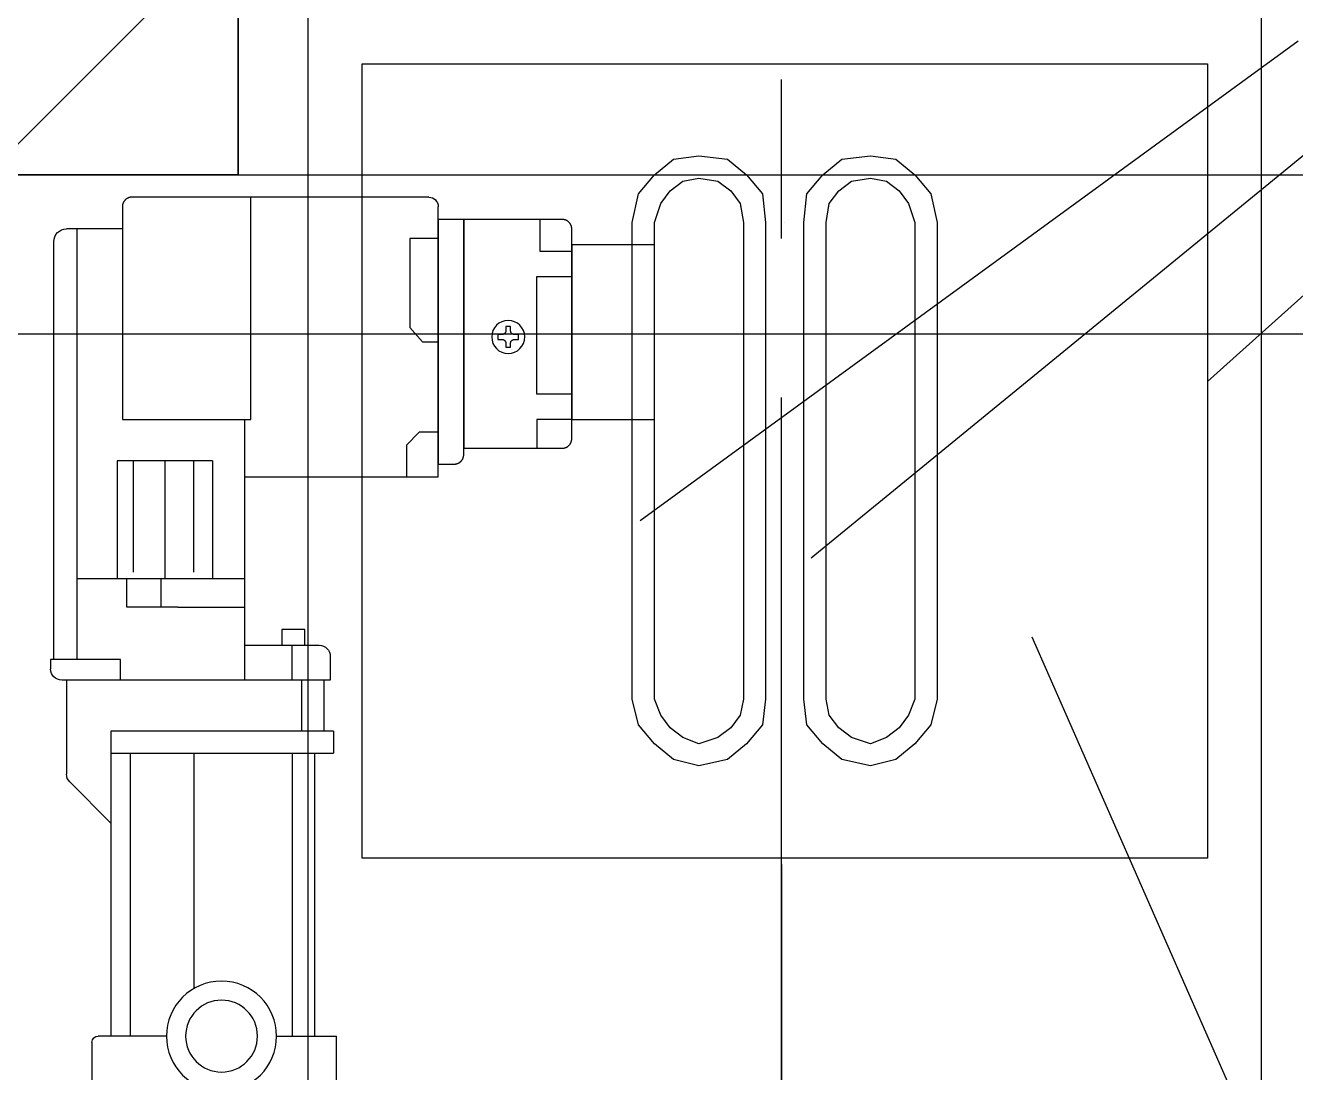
# Model space of a CAD drawing. Extents: x -668440 to 1010955, y -1678500 to 210463.
# Drawn here: x -301582 to -297585, y -899403 to -896108 of the extents above; entities that cross this region are included whole.
import ezdxf

# ---------------------------------------------------------------- set-up
doc = ezdxf.new("R2010")
doc.units = 0
doc.header["$MEASUREMENT"] = 0
doc.linetypes.add('CENTER', pattern=[2, 1.25, -0.25, 0.25, -0.25])
doc.layers.get('0').update_dxf_attribs({"color": 3, "linetype": 'CONTINUOUS'})
doc.layers.get('Defpoints').update_dxf_attribs({"color": 251, "linetype": 'CONTINUOUS'})
doc.layers.add('00_ADDL', color=253, linetype='CONTINUOUS', plot=False)
for name, color, linetype in [('100', 5, 'CENTER'), ('_1-3_L-CS', 1, 'CONTINUOUS'), ('_5-6_GS-M', 6, 'CONTINUOUS'), ('cfhole_d', 7, 'CONTINUOUS'), ('cfr_d', 7, 'CONTINUOUS'), ('COL_H-482x300x11x15x13', 7, 'CONTINUOUS'), ('cwr_d', 7, 'CONTINUOUS'), ('standard2', 2, 'CONTINUOUS'), ('注記', 3, 'CONTINUOUS')]:
    doc.layers.add(name, color=color, linetype=linetype)
doc.styles.add('DRACAD', font='txt', dxfattribs={"width": 0.85, "bigfont": 'extfont2'})
doc.styles.get("Standard").update_dxf_attribs({"font": 'Osaka.ttc'})
doc.dimstyles.new('ISO-25', dxfattribs={"dimtxt": 2.5, "dimasz": 2.5, "dimexe": 1.25, "dimexo": 0.625, "dimtad": 1, "dimdec": 4, "dimdsep": 46, "dimtxsty": 'Standard', "dimcen": 2.5, "dimadec": 0, "dimazin": 0, "dimtfac": 1, "dimtdec": 4, "dimtmove": 0, "dimatfit": 3, "dimfxl": 1, "dimtolj": 1, "dimtzin": 0, "dimarcsym": 0})

# ---------------------------------------------------------------- blocks, each defined once
blk = doc.blocks.new('_ORIGIN')
at = {"color": 0, "linetype": 'ByBlock', "lineweight": -2}
blk.add_line((0, 0), (-1, 0), dxfattribs=at)
blk.add_circle((0, 0), 0.5, dxfattribs=at)
blk = doc.blocks.new('*D10659')
at = {"layer": '_5-6_GS-M', "color": 0, "lineweight": -2}
for p, q in [((-197260.13, -394431.59), (-197260.13, -394903.04)), ((-196990.09, -394499.59), (-196990.09, -394903.04)), ((-197040.09, -394901.79), (-197210.13, -394901.79))]:
    blk.add_line(p, q, dxfattribs=at)
at = {"layer": 'Defpoints', "color": 0}
for p in [(-197260.13, -394381.59), (-196990.09, -394449.59), (-197260.13, -394901.79)]:
    blk.add_point(p, dxfattribs=at)
at = {"layer": '_5-6_GS-M', "color": 0, "linetype": 'ByBlock', "lineweight": -2, "xscale": 50, "yscale": 50, "zscale": 50, "rotation": 180}
blk.add_blockref('_ORIGIN', (-197260.13, -394901.79), dxfattribs=at)
at = {"layer": '_5-6_GS-M', "color": 0, "linetype": 'ByBlock', "lineweight": -2, "xscale": 50, "yscale": 50, "zscale": 50}
blk.add_blockref('_ORIGIN', (-196990.09, -394901.79), dxfattribs=at)
at = {"layer": '_5-6_GS-M', "color": 0, "insert": (-197125.11, -394856.79), "char_height": 50, "attachment_point": 5, "style": 'DRACAD'}
blk.add_mtext('\\A1;270', dxfattribs=at)
blk = doc.blocks.new('TC01')
at = {"layer": '注記', "color": 4, "linetype": 'Continuous'}
for p, q in [((4888.06, 30085.63), (4946.06, 30085.63)), ((4944.06, 30085.63), (4981.47, 30085.63)), ((4944.06, 30015.63), (4944.06, 30085.63)), ((4981.47, 30085.63), (4981.54, 30085.63)), ((4981.54, 30085.63), (4981.62, 30085.62)), ((4981.62, 30085.62), (4981.69, 30085.62)), ((4981.69, 30085.62), (4981.77, 30085.61)), ((4981.77, 30085.61), (4981.84, 30085.6)), ((4981.84, 30085.6), (4981.91, 30085.59)), ((4981.91, 30085.59), (4981.98, 30085.58)), ((4981.98, 30085.58), (4982.06, 30085.57)), ((4982.06, 30085.57), (4982.13, 30085.55)), ((4982.13, 30085.55), (4982.2, 30085.54)), ((4982.2, 30085.54), (4982.27, 30085.52)), ((4982.27, 30085.52), (4982.34, 30085.5)), ((4982.34, 30085.5), (4982.41, 30085.48)), ((4982.41, 30085.48), (4982.48, 30085.45)), ((4982.48, 30085.45), (4982.55, 30085.43)), ((4982.55, 30085.43), (4982.62, 30085.4)), ((4982.62, 30085.4), (4982.69, 30085.37)), ((4982.69, 30085.37), (4982.75, 30085.34)), ((4982.75, 30085.34), (4982.82, 30085.31)), ((4982.82, 30085.31), (4982.89, 30085.27)), ((4982.89, 30085.27), (4982.95, 30085.24)), ((4982.95, 30085.24), (4983.01, 30085.2)), ((4983.01, 30085.2), (4983.08, 30085.16)), ((4983.08, 30085.16), (4983.14, 30085.12)), ((4983.14, 30085.12), (4983.2, 30085.08)), ((4983.2, 30085.08), (4983.26, 30085.04)), ((4983.26, 30085.04), (4983.32, 30084.99)), ((4983.32, 30084.99), (4983.37, 30084.95)), ((4983.37, 30084.95), (4983.43, 30084.9)), ((4983.43, 30084.9), (4983.49, 30084.85)), ((4983.49, 30084.85), (4983.54, 30084.8)), ((4983.54, 30084.8), (4983.59, 30084.75)), ((4885.06, 29997.63), (4885.06, 30082.63)), ((4983.59, 30084.75), (4983.64, 30084.69)), ((4983.64, 30084.69), (4983.69, 30084.64)), ((4983.69, 30084.64), (4983.74, 30084.59)), ((4983.74, 30084.59), (4983.79, 30084.53)), ((4983.79, 30084.53), (4983.84, 30084.47)), ((4983.84, 30084.47), (4983.88, 30084.41)), ((4983.88, 30084.41), (4983.92, 30084.35)), ((4983.92, 30084.35), (4983.97, 30084.29)), ((4983.97, 30084.29), (4984.01, 30084.23)), ((4984.01, 30084.23), (4984.04, 30084.17)), ((4984.04, 30084.17), (4984.08, 30084.1)), ((4984.08, 30084.1), (4984.12, 30084.04)), ((4984.12, 30084.04), (4984.15, 30083.97)), ((4984.15, 30083.97), (4984.18, 30083.91)), ((4984.18, 30083.91), (4984.21, 30083.84)), ((4984.21, 30083.84), (4984.24, 30083.77)), ((4984.24, 30083.77), (4984.27, 30083.71)), ((4984.27, 30083.71), (4984.3, 30083.64)), ((4984.3, 30083.64), (4984.32, 30083.57)), ((4984.32, 30083.57), (4984.34, 30083.5)), ((4984.34, 30083.5), (4984.36, 30083.43)), ((4984.36, 30083.43), (4984.38, 30083.35)), ((4984.38, 30083.35), (4984.4, 30083.28)), ((4984.4, 30083.28), (4984.41, 30083.21)), ((4984.41, 30083.21), (4984.43, 30083.14)), ((4984.43, 30083.14), (4984.44, 30083.07)), ((4984.44, 30083.07), (4984.45, 30082.99)), ((4984.45, 30082.99), (4984.46, 30082.92)), ((4984.46, 30082.92), (4984.46, 30082.85)), ((4984.46, 30082.85), (4984.47, 30082.77)), ((4984.47, 30082.77), (4984.47, 30082.7)), ((4984.47, 30082.7), (4984.47, 30082.63)), ((4984.47, 30082.63), (4984.47, 30015.63)), ((4843.28, 30076.77), (4843.31, 30076.84)), ((4843.31, 30076.84), (4843.34, 30076.91)), ((4843.34, 30076.91), (4843.38, 30076.97)), ((4843.38, 30076.97), (4843.41, 30077.04)), ((4843.41, 30077.04), (4843.45, 30077.1)), ((4843.45, 30077.1), (4843.48, 30077.17)), ((4843.48, 30077.17), (4843.52, 30077.23)), ((4843.52, 30077.23), (4843.56, 30077.29)), ((4843.56, 30077.29), (4843.6, 30077.35)), ((4843.6, 30077.35), (4843.65, 30077.41)), ((4843.65, 30077.41), (4843.69, 30077.47)), ((4843.69, 30077.47), (4843.74, 30077.53)), ((4843.74, 30077.53), (4843.78, 30077.59)), ((4843.78, 30077.59), (4843.83, 30077.64)), ((4843.83, 30077.64), (4843.88, 30077.69)), ((4843.88, 30077.69), (4843.93, 30077.75)), ((4843.93, 30077.75), (4843.99, 30077.8)), ((4843.99, 30077.8), (4844.04, 30077.85)), ((4844.04, 30077.85), (4844.1, 30077.9)), ((4844.1, 30077.9), (4844.15, 30077.95)), ((4844.15, 30077.95), (4844.21, 30077.99)), ((4844.21, 30077.99), (4844.27, 30078.04)), ((4844.27, 30078.04), (4844.33, 30078.08)), ((4844.33, 30078.08), (4844.39, 30078.12)), ((4844.39, 30078.12), (4844.45, 30078.16)), ((4844.45, 30078.16), (4844.51, 30078.2)), ((4844.51, 30078.2), (4844.58, 30078.24)), ((4844.58, 30078.24), (4844.64, 30078.27)), ((4844.64, 30078.27), (4844.71, 30078.31)), ((4844.71, 30078.31), (4844.77, 30078.34)), ((4844.77, 30078.34), (4844.84, 30078.37)), ((4844.84, 30078.37), (4844.91, 30078.4)), ((4844.91, 30078.4), (4844.98, 30078.43)), ((4844.98, 30078.43), (4845.05, 30078.45)), ((4845.05, 30078.45), (4845.12, 30078.48)), ((4845.12, 30078.48), (4845.19, 30078.5)), ((4845.19, 30078.5), (4845.26, 30078.52)), ((4845.26, 30078.52), (4845.33, 30078.54)), ((4845.33, 30078.54), (4845.4, 30078.55)), ((4845.4, 30078.55), (4845.47, 30078.57)), ((4845.47, 30078.57), (4845.54, 30078.58)), ((4845.54, 30078.58), (4845.62, 30078.59)), ((4845.62, 30078.59), (4845.69, 30078.6)), ((4845.69, 30078.6), (4845.76, 30078.61)), ((4845.76, 30078.61), (4845.84, 30078.62)), ((4845.84, 30078.62), (4845.91, 30078.62)), ((4845.91, 30078.62), (4845.98, 30078.63)), ((4845.98, 30078.63), (4846.06, 30078.63)), ((4846.06, 30078.63), (4877.06, 30078.63)), ((4853.06, 30078.63), (4853.06, 30068.63)), ((4877.06, 30078.63), (4877.06, 30006.63)), ((4877.06, 30078.63), (4885.06, 30078.63)), ((4877.06, 30004.63), (4877.06, 30078.63)), ((4885.06, 30078.63), (4885.06, 30001.63)), ((4843.06, 30075.85), (4843.07, 30075.92)), ((4843.06, 30075.77), (4843.06, 30075.85)), ((4843.06, 30075.7), (4843.06, 30075.77)), ((4843.06, 30075.63), (4843.06, 30075.7)), ((4843.06, 30042.63), (4843.06, 30075.63)), ((4843.07, 30075.92), (4843.08, 30075.99)), ((4843.08, 30075.99), (4843.09, 30076.07)), ((4843.09, 30076.07), (4843.1, 30076.14)), ((4843.1, 30076.14), (4843.11, 30076.21)), ((4843.11, 30076.21), (4843.13, 30076.28)), ((4843.13, 30076.28), (4843.15, 30076.35)), ((4843.15, 30076.35), (4843.17, 30076.43)), ((4843.17, 30076.43), (4843.19, 30076.5)), ((4843.19, 30076.5), (4843.21, 30076.57)), ((4843.21, 30076.57), (4843.23, 30076.64)), ((4843.23, 30076.64), (4843.26, 30076.71)), ((4843.26, 30076.71), (4843.28, 30076.77)), ((4984.47, 30075.63), (5002.06, 30075.63)), ((4998.76, 30075.63), (4998.76, 29940.13)), ((4817.06, 30070.63), (4843.06, 30070.63)), ((4817.06, 30015.63), (4817.06, 30070.63)), ((4843.06, 30070.63), (4843.06, 30015.63)), ((4885.06, 30072.63), (4894.06, 30072.63)), ((4894.06, 30072.63), (4894.06, 30044.63)), ((5006.06, 29940.13), (5006.06, 30071.63)), ((4853.06, 30068.63), (4843.06, 30068.63)), ((4854.06, 30060.63), (4843.06, 30060.63)), ((4854.06, 30023.63), (4854.06, 30060.63)), ((4862.31, 30044.88), (4863.81, 30044.88)), ((4862.31, 30043.63), (4862.31, 30044.88)), ((4863.81, 30044.88), (4863.81, 30043.63)), ((4843.06, 30009.63), (4843.06, 30042.63)), ((4859.81, 30040.88), (4859.81, 30042.38)), ((4859.81, 30042.38), (4861.06, 30042.38)), ((4861.06, 30040.88), (4859.81, 30040.88)), ((4861.06, 30042.38), (4861.09, 30042.38)), ((4861.09, 30040.88), (4861.06, 30040.88)), ((4861.09, 30042.38), (4861.12, 30042.38)), ((4861.12, 30040.88), (4861.09, 30040.88)), ((4861.12, 30042.38), (4861.15, 30042.38)), ((4861.15, 30040.87), (4861.12, 30040.88)), ((4861.15, 30042.38), (4861.18, 30042.38)), ((4861.18, 30040.87), (4861.15, 30040.87)), ((4861.18, 30042.38), (4861.21, 30042.39)), ((4861.21, 30040.87), (4861.18, 30040.87)), ((4861.21, 30042.39), (4861.24, 30042.39)), ((4861.24, 30040.86), (4861.21, 30040.87)), ((4861.24, 30042.39), (4861.27, 30042.39)), ((4861.27, 30040.86), (4861.24, 30040.86)), ((4861.27, 30042.39), (4861.3, 30042.4)), ((4861.3, 30040.85), (4861.27, 30040.86)), ((4861.3, 30042.4), (4861.33, 30042.41)), ((4861.33, 30040.85), (4861.3, 30040.85)), ((4861.33, 30042.41), (4861.36, 30042.41)), ((4861.36, 30040.84), (4861.33, 30040.85)), ((4861.36, 30042.41), (4861.39, 30042.42)), ((4861.39, 30040.83), (4861.36, 30040.84)), ((4861.39, 30042.42), (4861.42, 30042.43)), ((4861.42, 30040.82), (4861.39, 30040.83)), ((4861.42, 30042.43), (4861.45, 30042.44)), ((4861.45, 30040.81), (4861.42, 30040.82)), ((4861.45, 30042.44), (4861.48, 30042.45)), ((4861.48, 30040.8), (4861.45, 30040.81)), ((4861.48, 30042.45), (4861.51, 30042.46)), ((4861.51, 30042.46), (4861.53, 30042.47)), ((4861.53, 30042.47), (4861.56, 30042.48)), ((4861.56, 30042.48), (4861.59, 30042.5)), ((4861.59, 30042.5), (4861.62, 30042.51)), ((4861.62, 30042.51), (4861.65, 30042.52)), ((4861.65, 30042.52), (4861.67, 30042.54)), ((4861.67, 30042.54), (4861.7, 30042.55)), ((4861.7, 30042.55), (4861.73, 30042.57)), ((4861.73, 30042.57), (4861.75, 30042.59)), ((4861.75, 30042.59), (4861.78, 30042.6)), ((4861.78, 30042.6), (4861.8, 30042.62)), ((4861.8, 30042.62), (4861.83, 30042.64)), ((4861.83, 30042.64), (4861.85, 30042.66)), ((4861.85, 30042.66), (4861.87, 30042.68)), ((4861.87, 30042.68), (4861.9, 30042.7)), ((4861.9, 30042.7), (4861.92, 30042.72)), ((4861.92, 30042.72), (4861.94, 30042.74)), ((4861.94, 30042.74), (4861.96, 30042.76)), ((4861.96, 30042.76), (4861.98, 30042.79)), ((4861.98, 30042.79), (4862, 30042.81)), ((4862, 30042.81), (4862.02, 30042.83)), ((4862.02, 30042.83), (4862.04, 30042.86)), ((4862.04, 30042.86), (4862.06, 30042.88)), ((4862.06, 30042.88), (4862.08, 30042.91)), ((4862.08, 30042.91), (4862.1, 30042.93)), ((4862.1, 30042.93), (4862.11, 30042.96)), ((4862.11, 30042.96), (4862.13, 30042.98)), ((4862.13, 30042.98), (4862.14, 30043.01)), ((4862.14, 30043.01), (4862.16, 30043.04)), ((4862.16, 30043.04), (4862.17, 30043.06)), ((4862.17, 30043.06), (4862.19, 30043.09)), ((4862.19, 30043.09), (4862.2, 30043.12)), ((4862.2, 30043.12), (4862.21, 30043.15)), ((4862.21, 30043.15), (4862.22, 30043.18)), ((4862.22, 30043.18), (4862.23, 30043.21)), ((4862.23, 30043.21), (4862.24, 30043.23)), ((4862.24, 30043.23), (4862.25, 30043.26)), ((4862.25, 30043.26), (4862.26, 30043.29)), ((4862.26, 30043.29), (4862.27, 30043.32)), ((4862.27, 30043.32), (4862.28, 30043.35)), ((4862.28, 30043.38), (4862.29, 30043.41)), ((4862.28, 30043.35), (4862.28, 30043.38)), ((4862.29, 30043.44), (4862.3, 30043.47)), ((4862.29, 30043.41), (4862.29, 30043.44)), ((4862.3, 30043.53), (4862.31, 30043.57)), ((4862.3, 30043.5), (4862.3, 30043.53)), ((4862.3, 30043.47), (4862.3, 30043.5)), ((4862.31, 30043.6), (4862.31, 30043.63)), ((4862.31, 30043.57), (4862.31, 30043.6)), ((4863.81, 30043.63), (4863.81, 30043.6)), ((4863.81, 30043.6), (4863.81, 30043.57)), ((4863.81, 30043.57), (4863.81, 30043.53)), ((4863.81, 30043.53), (4863.81, 30043.5)), ((4863.81, 30043.5), (4863.82, 30043.47)), ((4863.82, 30043.47), (4863.82, 30043.44)), ((4863.82, 30043.44), (4863.82, 30043.41)), ((4863.82, 30043.41), (4863.83, 30043.38)), ((4863.83, 30043.38), (4863.84, 30043.35)), ((4863.84, 30043.35), (4863.84, 30043.32)), ((4863.84, 30043.32), (4863.85, 30043.29)), ((4863.85, 30043.29), (4863.86, 30043.26)), ((4863.86, 30043.26), (4863.87, 30043.23)), ((4863.87, 30043.23), (4863.88, 30043.21)), ((4863.88, 30043.21), (4863.89, 30043.18)), ((4863.89, 30043.18), (4863.9, 30043.15)), ((4863.9, 30043.15), (4863.91, 30043.12)), ((4863.91, 30043.12), (4863.93, 30043.09)), ((4863.93, 30043.09), (4863.94, 30043.06)), ((4863.94, 30043.06), (4863.95, 30043.04)), ((4863.95, 30043.04), (4863.97, 30043.01)), ((4863.97, 30043.01), (4863.98, 30042.98)), ((4863.98, 30042.98), (4864, 30042.96)), ((4864, 30042.96), (4864.02, 30042.93)), ((4864.02, 30042.93), (4864.03, 30042.91)), ((4864.03, 30042.91), (4864.05, 30042.88)), ((4864.05, 30042.88), (4864.07, 30042.86)), ((4864.07, 30042.86), (4864.09, 30042.83)), ((4864.09, 30042.83), (4864.11, 30042.81)), ((4864.11, 30042.81), (4864.13, 30042.79)), ((4864.13, 30042.79), (4864.15, 30042.76)), ((4864.15, 30042.76), (4864.17, 30042.74)), ((4864.17, 30042.74), (4864.19, 30042.72)), ((4864.19, 30042.72), (4864.22, 30042.7)), ((4864.22, 30042.7), (4864.24, 30042.68)), ((4864.24, 30042.68), (4864.26, 30042.66)), ((4864.26, 30042.66), (4864.29, 30042.64)), ((4864.29, 30042.64), (4864.31, 30042.62)), ((4864.31, 30042.62), (4864.34, 30042.6)), ((4864.34, 30042.6), (4864.36, 30042.59)), ((4864.36, 30042.59), (4864.39, 30042.57)), ((4864.39, 30042.57), (4864.41, 30042.55)), ((4864.41, 30042.55), (4864.44, 30042.54)), ((4864.44, 30042.54), (4864.47, 30042.52)), ((4864.47, 30042.52), (4864.49, 30042.51)), ((4864.49, 30042.51), (4864.52, 30042.5)), ((4864.52, 30042.5), (4864.55, 30042.48)), ((4864.55, 30042.48), (4864.58, 30042.47)), ((4864.58, 30042.47), (4864.61, 30042.46)), ((4864.61, 30042.46), (4864.64, 30042.45)), ((4864.64, 30042.45), (4864.66, 30042.44)), ((4864.66, 30040.81), (4864.64, 30040.8)), ((4864.66, 30042.44), (4864.69, 30042.43)), ((4864.69, 30040.82), (4864.66, 30040.81)), ((4864.69, 30042.43), (4864.72, 30042.42)), ((4864.72, 30040.83), (4864.69, 30040.82)), ((4864.72, 30042.42), (4864.75, 30042.41)), ((4864.75, 30040.84), (4864.72, 30040.83)), ((4864.75, 30042.41), (4864.78, 30042.41)), ((4864.78, 30040.85), (4864.75, 30040.84)), ((4864.78, 30042.41), (4864.81, 30042.4)), ((4864.81, 30040.85), (4864.78, 30040.85)), ((4864.81, 30042.4), (4864.84, 30042.39)), ((4864.84, 30040.86), (4864.81, 30040.85)), ((4864.84, 30042.39), (4864.87, 30042.39)), ((4864.87, 30040.86), (4864.84, 30040.86)), ((4864.87, 30042.39), (4864.9, 30042.39)), ((4864.9, 30040.87), (4864.87, 30040.86)), ((4864.9, 30042.39), (4864.93, 30042.38)), ((4864.93, 30040.87), (4864.9, 30040.87)), ((4864.93, 30042.38), (4864.96, 30042.38)), ((4864.96, 30040.87), (4864.93, 30040.87)), ((4864.96, 30042.38), (4865, 30042.38)), ((4865, 30040.88), (4864.96, 30040.87)), ((4865, 30042.38), (4865.03, 30042.38)), ((4865.03, 30040.88), (4865, 30040.88)), ((4865.03, 30042.38), (4865.06, 30042.38)), ((4865.06, 30040.88), (4865.03, 30040.88)), ((4865.06, 30042.38), (4866.31, 30042.38)), ((4866.31, 30040.88), (4865.06, 30040.88)), ((4866.31, 30042.38), (4866.31, 30040.88)), ((4894.06, 30044.63), (4890.06, 30040.13)), ((4861.51, 30040.79), (4861.48, 30040.8)), ((4861.53, 30040.78), (4861.51, 30040.79)), ((4861.56, 30040.77), (4861.53, 30040.78)), ((4861.59, 30040.76), (4861.56, 30040.77)), ((4861.62, 30040.74), (4861.59, 30040.76)), ((4861.65, 30040.73), (4861.62, 30040.74)), ((4861.67, 30040.71), (4861.65, 30040.73)), ((4861.7, 30040.7), (4861.67, 30040.71)), ((4861.73, 30040.68), (4861.7, 30040.7)), ((4861.75, 30040.67), (4861.73, 30040.68)), ((4861.78, 30040.65), (4861.75, 30040.67)), ((4861.8, 30040.63), (4861.78, 30040.65)), ((4861.83, 30040.61), (4861.8, 30040.63)), ((4861.85, 30040.59), (4861.83, 30040.61)), ((4861.87, 30040.57), (4861.85, 30040.59)), ((4861.9, 30040.55), (4861.87, 30040.57)), ((4861.92, 30040.53), (4861.9, 30040.55)), ((4861.94, 30040.51), (4861.92, 30040.53)), ((4861.96, 30040.49), (4861.94, 30040.51)), ((4861.98, 30040.47), (4861.96, 30040.49)), ((4862, 30040.44), (4861.98, 30040.47)), ((4862.02, 30040.42), (4862, 30040.44)), ((4862.04, 30040.4), (4862.02, 30040.42)), ((4862.06, 30040.37), (4862.04, 30040.4)), ((4862.08, 30040.35), (4862.06, 30040.37)), ((4862.1, 30040.32), (4862.08, 30040.35)), ((4862.11, 30040.3), (4862.1, 30040.32)), ((4862.13, 30040.27), (4862.11, 30040.3)), ((4862.14, 30040.24), (4862.13, 30040.27)), ((4862.16, 30040.22), (4862.14, 30040.24)), ((4862.17, 30040.19), (4862.16, 30040.22)), ((4862.19, 30040.16), (4862.17, 30040.19)), ((4862.2, 30040.13), (4862.19, 30040.16)), ((4862.21, 30040.1), (4862.2, 30040.13)), ((4862.22, 30040.08), (4862.21, 30040.1)), ((4862.23, 30040.05), (4862.22, 30040.08)), ((4862.24, 30040.02), (4862.23, 30040.05)), ((4862.25, 30039.99), (4862.24, 30040.02)), ((4862.26, 30039.96), (4862.25, 30039.99)), ((4862.27, 30039.93), (4862.26, 30039.96)), ((4862.28, 30039.9), (4862.27, 30039.93)), ((4862.28, 30039.87), (4862.28, 30039.9)), ((4862.29, 30039.84), (4862.28, 30039.87)), ((4862.29, 30039.81), (4862.29, 30039.84)), ((4862.3, 30039.78), (4862.29, 30039.81)), ((4862.3, 30039.75), (4862.3, 30039.78)), ((4862.3, 30039.72), (4862.3, 30039.75)), ((4862.31, 30039.69), (4862.3, 30039.72)), ((4862.31, 30039.66), (4862.31, 30039.69)), ((4862.31, 30039.63), (4862.31, 30039.66)), ((4862.31, 30038.38), (4862.31, 30039.63)), ((4863.81, 30038.38), (4862.31, 30038.38)), ((4863.82, 30039.78), (4863.81, 30039.75)), ((4863.81, 30039.75), (4863.81, 30039.72)), ((4863.81, 30039.72), (4863.81, 30039.69)), ((4863.81, 30039.69), (4863.81, 30039.66)), ((4863.81, 30039.66), (4863.81, 30039.63)), ((4863.81, 30039.63), (4863.81, 30038.38)), ((4863.83, 30039.87), (4863.82, 30039.84)), ((4863.82, 30039.84), (4863.82, 30039.81)), ((4863.82, 30039.81), (4863.82, 30039.78)), ((4863.84, 30039.9), (4863.83, 30039.87)), ((4863.85, 30039.96), (4863.84, 30039.93)), ((4863.84, 30039.93), (4863.84, 30039.9)), ((4863.86, 30039.99), (4863.85, 30039.96)), ((4863.87, 30040.02), (4863.86, 30039.99)), ((4863.88, 30040.05), (4863.87, 30040.02)), ((4863.89, 30040.08), (4863.88, 30040.05)), ((4863.9, 30040.1), (4863.89, 30040.08)), ((4863.91, 30040.13), (4863.9, 30040.1)), ((4863.93, 30040.16), (4863.91, 30040.13)), ((4863.94, 30040.19), (4863.93, 30040.16)), ((4863.95, 30040.22), (4863.94, 30040.19)), ((4863.97, 30040.24), (4863.95, 30040.22)), ((4863.98, 30040.27), (4863.97, 30040.24)), ((4864, 30040.3), (4863.98, 30040.27)), ((4864.02, 30040.32), (4864, 30040.3)), ((4864.03, 30040.35), (4864.02, 30040.32)), ((4864.05, 30040.37), (4864.03, 30040.35)), ((4864.07, 30040.4), (4864.05, 30040.37)), ((4864.09, 30040.42), (4864.07, 30040.4)), ((4864.11, 30040.44), (4864.09, 30040.42)), ((4864.13, 30040.47), (4864.11, 30040.44)), ((4864.15, 30040.49), (4864.13, 30040.47)), ((4864.17, 30040.51), (4864.15, 30040.49)), ((4864.19, 30040.53), (4864.17, 30040.51)), ((4864.22, 30040.55), (4864.19, 30040.53)), ((4864.24, 30040.57), (4864.22, 30040.55)), ((4864.26, 30040.59), (4864.24, 30040.57)), ((4864.29, 30040.61), (4864.26, 30040.59)), ((4864.31, 30040.63), (4864.29, 30040.61)), ((4864.34, 30040.65), (4864.31, 30040.63)), ((4864.36, 30040.67), (4864.34, 30040.65)), ((4864.39, 30040.68), (4864.36, 30040.67)), ((4864.41, 30040.7), (4864.39, 30040.68)), ((4864.44, 30040.71), (4864.41, 30040.7)), ((4864.47, 30040.73), (4864.44, 30040.71)), ((4864.49, 30040.74), (4864.47, 30040.73)), ((4864.52, 30040.76), (4864.49, 30040.74)), ((4864.55, 30040.77), (4864.52, 30040.76)), ((4864.58, 30040.78), (4864.55, 30040.77)), ((4864.61, 30040.79), (4864.58, 30040.78)), ((4864.64, 30040.8), (4864.61, 30040.79)), ((4890.06, 30040.13), (4885.06, 30040.13)), ((4843.06, 30023.63), (4854.06, 30023.63)), ((4843.06, 30015.63), (4817.06, 30015.63)), ((4843.06, 30015.63), (4854.06, 30015.63)), ((4854.06, 30015.63), (4854.06, 30006.63)), ((4984.47, 30015.63), (4944.06, 30015.63)), ((4946.06, 30015.63), (4946.06, 29997.63)), ((4843.06, 30009.55), (4843.06, 30009.63)), ((4843.06, 30009.48), (4843.06, 30009.55)), ((4843.06, 30009.41), (4843.06, 30009.48)), ((4843.07, 30009.33), (4843.06, 30009.41)), ((4843.08, 30009.26), (4843.07, 30009.33)), ((4843.09, 30009.19), (4843.08, 30009.26)), ((4843.1, 30009.11), (4843.09, 30009.19)), ((4843.11, 30009.04), (4843.1, 30009.11)), ((4843.13, 30008.97), (4843.11, 30009.04)), ((4843.15, 30008.9), (4843.13, 30008.97)), ((4843.17, 30008.83), (4843.15, 30008.9)), ((4885.06, 30011.63), (4891.06, 30011.63)), ((4891.06, 30011.63), (4895.06, 30007.63)), ((4843.19, 30008.76), (4843.17, 30008.83)), ((4843.21, 30008.69), (4843.19, 30008.76)), ((4843.23, 30008.62), (4843.21, 30008.69)), ((4843.26, 30008.55), (4843.23, 30008.62)), ((4843.28, 30008.48), (4843.26, 30008.55)), ((4843.31, 30008.41), (4843.28, 30008.48)), ((4843.34, 30008.34), (4843.31, 30008.41)), ((4843.38, 30008.28), (4843.34, 30008.34)), ((4843.41, 30008.21), (4843.38, 30008.28)), ((4843.45, 30008.15), (4843.41, 30008.21)), ((4843.48, 30008.08), (4843.45, 30008.15)), ((4843.52, 30008.02), (4843.48, 30008.08)), ((4843.56, 30007.96), (4843.52, 30008.02)), ((4843.6, 30007.9), (4843.56, 30007.96)), ((4843.65, 30007.84), (4843.6, 30007.9)), ((4843.69, 30007.78), (4843.65, 30007.84)), ((4843.74, 30007.72), (4843.69, 30007.78)), ((4843.78, 30007.67), (4843.74, 30007.72)), ((4843.83, 30007.61), (4843.78, 30007.67)), ((4843.88, 30007.56), (4843.83, 30007.61)), ((4843.93, 30007.51), (4843.88, 30007.56)), ((4843.99, 30007.45), (4843.93, 30007.51)), ((4844.04, 30007.4), (4843.99, 30007.45)), ((4844.1, 30007.36), (4844.04, 30007.4)), ((4844.15, 30007.31), (4844.1, 30007.36)), ((4844.21, 30007.26), (4844.15, 30007.31)), ((4844.27, 30007.22), (4844.21, 30007.26)), ((4844.33, 30007.17), (4844.27, 30007.22)), ((4844.39, 30007.13), (4844.33, 30007.17)), ((4844.45, 30007.09), (4844.39, 30007.13)), ((4844.51, 30007.05), (4844.45, 30007.09)), ((4844.58, 30007.02), (4844.51, 30007.05)), ((4844.64, 30006.98), (4844.58, 30007.02)), ((4844.71, 30006.95), (4844.64, 30006.98)), ((4844.77, 30006.91), (4844.71, 30006.95)), ((4844.84, 30006.88), (4844.77, 30006.91)), ((4844.91, 30006.85), (4844.84, 30006.88)), ((4844.98, 30006.83), (4844.91, 30006.85)), ((4845.05, 30006.8), (4844.98, 30006.83)), ((4845.12, 30006.78), (4845.05, 30006.8)), ((4845.19, 30006.76), (4845.12, 30006.78)), ((4845.26, 30006.74), (4845.19, 30006.76)), ((4845.33, 30006.72), (4845.26, 30006.74)), ((4845.4, 30006.7), (4845.33, 30006.72)), ((4845.47, 30006.68), (4845.4, 30006.7)), ((4845.54, 30006.67), (4845.47, 30006.68)), ((4845.62, 30006.66), (4845.54, 30006.67)), ((4845.69, 30006.65), (4845.62, 30006.66)), ((4845.76, 30006.64), (4845.69, 30006.65)), ((4845.84, 30006.63), (4845.76, 30006.64)), ((4845.91, 30006.63), (4845.84, 30006.63)), ((4845.98, 30006.63), (4845.91, 30006.63)), ((4846.06, 30006.63), (4845.98, 30006.63)), ((4877.06, 30006.63), (4846.06, 30006.63)), ((4895.06, 30007.63), (4895.06, 29997.63)), ((4877.06, 30004.55), (4877.06, 30004.63)), ((4877.06, 30004.48), (4877.06, 30004.55)), ((4877.06, 30004.41), (4877.06, 30004.48)), ((4877.07, 30004.33), (4877.06, 30004.41)), ((4877.08, 30004.26), (4877.07, 30004.33)), ((4877.09, 30004.19), (4877.08, 30004.26)), ((4877.1, 30004.11), (4877.09, 30004.19)), ((4877.11, 30004.04), (4877.1, 30004.11)), ((4877.13, 30003.97), (4877.11, 30004.04)), ((4877.15, 30003.9), (4877.13, 30003.97)), ((4877.17, 30003.83), (4877.15, 30003.9)), ((4877.19, 30003.76), (4877.17, 30003.83)), ((4877.21, 30003.69), (4877.19, 30003.76)), ((4877.23, 30003.62), (4877.21, 30003.69)), ((4877.26, 30003.55), (4877.23, 30003.62)), ((4877.28, 30003.48), (4877.26, 30003.55)), ((4877.31, 30003.41), (4877.28, 30003.48)), ((4877.34, 30003.34), (4877.31, 30003.41)), ((4877.38, 30003.28), (4877.34, 30003.34)), ((4877.41, 30003.21), (4877.38, 30003.28)), ((4877.45, 30003.15), (4877.41, 30003.21)), ((4877.48, 30003.08), (4877.45, 30003.15)), ((4877.52, 30003.02), (4877.48, 30003.08)), ((4877.56, 30002.96), (4877.52, 30003.02)), ((4877.6, 30002.9), (4877.56, 30002.96)), ((4877.65, 30002.84), (4877.6, 30002.9)), ((4877.69, 30002.78), (4877.65, 30002.84)), ((4877.74, 30002.72), (4877.69, 30002.78)), ((4877.78, 30002.67), (4877.74, 30002.72)), ((4877.83, 30002.61), (4877.78, 30002.67)), ((4877.88, 30002.56), (4877.83, 30002.61)), ((4877.93, 30002.51), (4877.88, 30002.56)), ((4877.99, 30002.45), (4877.93, 30002.51)), ((4878.04, 30002.4), (4877.99, 30002.45)), ((4878.1, 30002.36), (4878.04, 30002.4)), ((4878.15, 30002.31), (4878.1, 30002.36)), ((4878.21, 30002.26), (4878.15, 30002.31)), ((4878.27, 30002.22), (4878.21, 30002.26)), ((4878.33, 30002.17), (4878.27, 30002.22)), ((4878.39, 30002.13), (4878.33, 30002.17)), ((4878.45, 30002.09), (4878.39, 30002.13)), ((4878.51, 30002.05), (4878.45, 30002.09)), ((4878.58, 30002.02), (4878.51, 30002.05)), ((4878.64, 30001.98), (4878.58, 30002.02)), ((4878.71, 30001.95), (4878.64, 30001.98)), ((4878.77, 30001.91), (4878.71, 30001.95)), ((4878.84, 30001.88), (4878.77, 30001.91)), ((4878.91, 30001.85), (4878.84, 30001.88)), ((4878.98, 30001.83), (4878.91, 30001.85)), ((4879.05, 30001.8), (4878.98, 30001.83)), ((4879.12, 30001.78), (4879.05, 30001.8)), ((4879.19, 30001.76), (4879.12, 30001.78)), ((4879.26, 30001.74), (4879.19, 30001.76)), ((4879.33, 30001.72), (4879.26, 30001.74)), ((4879.4, 30001.7), (4879.33, 30001.72)), ((4879.47, 30001.68), (4879.4, 30001.7)), ((4879.54, 30001.67), (4879.47, 30001.68)), ((4879.62, 30001.66), (4879.54, 30001.67)), ((4879.69, 30001.65), (4879.62, 30001.66)), ((4879.76, 30001.64), (4879.69, 30001.65)), ((4879.84, 30001.63), (4879.76, 30001.64)), ((4879.91, 30001.63), (4879.84, 30001.63)), ((4879.98, 30001.63), (4879.91, 30001.63)), ((4880.06, 30001.63), (4879.98, 30001.63)), ((4885.06, 30001.63), (4880.06, 30001.63)), ((4956.06, 30002.63), (4986.06, 30002.63)), ((4956.06, 30002.63), (4956.06, 29965.63)), ((4962.06, 30002.63), (4962.06, 29967.63)), ((4971.06, 30002.63), (4971.06, 29965.63)), ((4981.06, 30002.63), (4981.06, 29967.63)), ((4986.06, 30002.63), (4986.06, 29965.63)), ((4946.06, 29997.63), (4885.06, 29997.63)), ((4946.06, 29997.63), (4946.06, 29933.63)), ((4998.76, 29965.63), (4946.06, 29965.63)), ((4972.41, 29965.63), (4972.41, 29956.63)), ((4983.06, 29956.63), (4983.06, 29965.63)), ((4967.06, 29956.63), (4946.06, 29956.63)), ((4967.06, 29956.63), (4983.06, 29956.63)), ((4927.06, 29949.63), (4934.31, 29949.63)), ((4927.06, 29944.63), (4927.06, 29949.63)), ((4934.31, 29949.63), (4934.31, 29944.63)), ((4919.06, 29941.13), (4919.06, 29933.63)), ((4946.06, 29944.63), (4922.56, 29944.63)), ((4934.31, 29944.63), (4927.06, 29944.63)), ((4931.06, 29933.63), (4931.06, 29944.63)), ((4985.06, 29933.63), (4985.06, 29940.13)), ((4985.06, 29940.13), (5007.06, 29940.13)), ((5007.06, 29940.13), (5007.06, 29937.13)), ((4919.06, 29933.63), (4985.06, 29933.63)), ((4921.06, 29933.63), (4921.06, 29917.63)), ((4928.06, 29933.63), (4928.06, 29917.63)), ((4985.06, 29933.63), (5003.56, 29933.63)), ((5002.06, 29933.63), (5002.06, 29904.08)), ((4918.06, 29917.63), (4988.06, 29917.63)), ((4918.06, 29917.63), (4918.06, 29910.63)), ((4988.06, 29917.63), (4988.06, 29910.63)), ((4988.06, 29910.63), (4918.06, 29910.63)), ((4924.06, 29910.63), (4924.06, 29821.63)), ((4931.06, 29910.63), (4931.06, 29821.63)), ((4961.92, 29836.63), (4961.92, 29910.63)), ((4982.06, 29910.63), (4982.06, 29821.63)), ((4988.06, 29910.63), (4988.06, 29821.63)), ((5001.03, 29901.6), (4988.06, 29888.63)), ((4936.06, 29821.63), (4917.06, 29821.63)), ((4917.06, 29801.63), (4917.06, 29821.63)), ((4970.58, 29821.63), (4992.06, 29821.63)), ((4994.06, 29819.63), (4994.06, 29807.63))]:
    blk.add_line(p, q, dxfattribs=at)
for centre, radius in [((4863.06, 30041.63), 5.2), ((4953.26, 29821.63), 17.32), ((4953.26, 29821.63), 11.31)]:
    blk.add_circle(centre, radius, dxfattribs=at)
for centre, radius, start, end in [((4888.06, 30082.63), 3, 90, 180), ((5002.06, 30071.63), 4, 0, 90), ((4922.56, 29941.13), 3.5, 90, 180), ((5003.56, 29937.13), 3.5, 270, 0), ((4998.56, 29904.08), 3.5, 314.9999, 0), ((4992.06, 29819.63), 2, 0, 90)]:
    blk.add_arc(centre, radius, start, end, dxfattribs=at)
blk = doc.blocks.new('剛接合部C1Y')
at = {"layer": '00_ADDL'}
for p, q in [((-196090.09265, -393132.59222), (-197890.09265, -394932.59222)), ((-198920.09265, -394282.59222), (-196038.01678, -394282.59222)), ((-198920.09265, -394332.59222), (-196038.01678, -394332.59222))]:
    blk.add_line(p, q, dxfattribs=at)
at = {"layer": '100', "linetype": 'CENTER', "ltscale": 200}
blk.add_line((-196990.09265, -397002.59222), (-196990.09265, -393132.59222), dxfattribs=at)
at = {"layer": '_1-3_L-CS', "transparency": 33554661}
for p, q in [((-196827.56132, -394240.49553), (-197034.59265, -394391.40834)), ((-196980.73971, -394403.14007), (-196782.04796, -394240.49553))]:
    blk.add_line(p, q, dxfattribs=at)
at = {"layer": '_1-3_L-CS'}
blk.add_line((-196911.37304, -394427.9714), (-196831.27748, -394609.90915), dxfattribs=at)
blk.add_lwpolyline([(-196856.09265, -394347.61669), (-196736.5346, -394240.49553), (-196512.74471, -394240.49553)], dxfattribs=at)
at = {"layer": '_5-6_GS-M'}
for p, q in [((-197161.09265, -393815.59222), (-197161.09265, -394282.59222)), ((-197161.09265, -394282.59222), (-197161.09265, -394159.59222)), ((-197161.09265, -394282.59222), (-197250.13404, -394282.59222))]:
    blk.add_line(p, q, dxfattribs=at)
at = {"layer": 'cfhole_d'}
for p, q in [((-197021.09265, -394284.59222), (-197016.09265, -394283.59222)), ((-197016.09265, -394283.59222), (-197016.09265, -394283.59222)), ((-197016.09265, -394283.59222), (-197010.09265, -394284.59222)), ((-196968.09265, -394284.59222), (-196962.09265, -394283.59222)), ((-196962.09265, -394283.59222), (-196962.09265, -394283.59222)), ((-196962.09265, -394283.59222), (-196957.09265, -394284.59222)), ((-197028.09265, -394291.59222), (-197025.09265, -394287.59222)), ((-197025.09265, -394287.59222), (-197021.09265, -394284.59222)), ((-197025.09265, -394287.59222), (-197025.09265, -394287.59222)), ((-197021.09265, -394284.59222), (-197021.09265, -394284.59222)), ((-197010.09265, -394284.59222), (-197010.09265, -394284.59222)), ((-197010.09265, -394284.59222), (-197006.09265, -394287.59222)), ((-197006.09265, -394287.59222), (-197006.09265, -394287.59222)), ((-197006.09265, -394287.59222), (-197003.09265, -394291.59222)), ((-196975.09265, -394291.59222), (-196972.09265, -394287.59222)), ((-196972.09265, -394287.59222), (-196968.09265, -394284.59222)), ((-196972.09265, -394287.59222), (-196972.09265, -394287.59222)), ((-196968.09265, -394284.59222), (-196968.09265, -394284.59222)), ((-196957.09265, -394284.59222), (-196957.09265, -394284.59222)), ((-196957.09265, -394284.59222), (-196953.09265, -394287.59222)), ((-196953.09265, -394287.59222), (-196953.09265, -394287.59222)), ((-196953.09265, -394287.59222), (-196950.09265, -394291.59222)), ((-197030.09265, -394297.59222), (-197028.09265, -394291.59222)), ((-197028.09265, -394291.59222), (-197028.09265, -394291.59222)), ((-197003.09265, -394291.59222), (-197003.09265, -394291.59222)), ((-197003.09265, -394291.59222), (-197002.09265, -394297.59222)), ((-196976.09265, -394297.59222), (-196975.09265, -394291.59222)), ((-196975.09265, -394291.59222), (-196975.09265, -394291.59222)), ((-196950.09265, -394291.59222), (-196950.09265, -394291.59222)), ((-196950.09265, -394291.59222), (-196948.09265, -394297.59222)), ((-197030.09265, -394447.59222), (-197030.09265, -394297.59222)), ((-197030.09265, -394297.59222), (-197030.09265, -394297.59222)), ((-197002.09265, -394297.59222), (-197002.09265, -394447.59222)), ((-197002.09265, -394297.59222), (-197002.09265, -394297.59222)), ((-196976.09265, -394447.59222), (-196976.09265, -394297.59222)), ((-196976.09265, -394297.59222), (-196976.09265, -394297.59222)), ((-196948.09265, -394297.59222), (-196948.09265, -394447.59222)), ((-196948.09265, -394297.59222), (-196948.09265, -394297.59222)), ((-197028.09265, -394452.59222), (-197030.09265, -394447.59222)), ((-197030.09265, -394447.59222), (-197030.09265, -394447.59222)), ((-197002.09265, -394447.59222), (-197003.09265, -394452.59222)), ((-197002.09265, -394447.59222), (-197002.09265, -394447.59222)), ((-196975.09265, -394452.59222), (-196976.09265, -394447.59222)), ((-196976.09265, -394447.59222), (-196976.09265, -394447.59222)), ((-196948.09265, -394447.59222), (-196950.09265, -394452.59222)), ((-196948.09265, -394447.59222), (-196948.09265, -394447.59222)), ((-197025.09265, -394456.59222), (-197028.09265, -394452.59222)), ((-197028.09265, -394452.59222), (-197028.09265, -394452.59222)), ((-197003.09265, -394452.59222), (-197006.09265, -394456.59222)), ((-197003.09265, -394452.59222), (-197003.09265, -394452.59222)), ((-196972.09265, -394456.59222), (-196975.09265, -394452.59222)), ((-196975.09265, -394452.59222), (-196975.09265, -394452.59222)), ((-196950.09265, -394452.59222), (-196953.09265, -394456.59222)), ((-196950.09265, -394452.59222), (-196950.09265, -394452.59222)), ((-197021.09265, -394459.59222), (-197025.09265, -394456.59222)), ((-197025.09265, -394456.59222), (-197025.09265, -394456.59222)), ((-197006.09265, -394456.59222), (-197010.09265, -394459.59222)), ((-197006.09265, -394456.59222), (-197006.09265, -394456.59222)), ((-196968.09265, -394459.59222), (-196972.09265, -394456.59222)), ((-196972.09265, -394456.59222), (-196972.09265, -394456.59222)), ((-196953.09265, -394456.59222), (-196957.09265, -394459.59222)), ((-196953.09265, -394456.59222), (-196953.09265, -394456.59222)), ((-197016.09265, -394461.59222), (-197021.09265, -394459.59222)), ((-197021.09265, -394459.59222), (-197021.09265, -394459.59222)), ((-197010.09265, -394459.59222), (-197016.09265, -394461.59222)), ((-197016.09265, -394461.59222), (-197016.09265, -394461.59222)), ((-197010.09265, -394459.59222), (-197010.09265, -394459.59222)), ((-196962.09265, -394461.59222), (-196968.09265, -394459.59222)), ((-196968.09265, -394459.59222), (-196968.09265, -394459.59222)), ((-196957.09265, -394459.59222), (-196962.09265, -394461.59222)), ((-196962.09265, -394461.59222), (-196962.09265, -394461.59222)), ((-196957.09265, -394459.59222), (-196957.09265, -394459.59222))]:
    blk.add_line(p, q, dxfattribs=at)
at = {"layer": 'cfr_d'}
for p, q in [((-197122.09265, -394497.59222), (-197122.09265, -394247.59222)), ((-197122.09265, -394247.59222), (-197122.09265, -394247.59222)), ((-197122.09265, -394247.59222), (-196856.09265, -394247.59222)), ((-196856.09265, -394247.59222), (-196856.09265, -394247.59222)), ((-196856.09265, -394247.59222), (-196856.09265, -394497.59222)), ((-197030.09265, -394282.59222), (-197024.09265, -394277.59222)), ((-197024.09265, -394277.59222), (-197016.09265, -394276.59222)), ((-197024.09265, -394277.59222), (-197024.09265, -394277.59222)), ((-197016.09265, -394276.59222), (-197016.09265, -394276.59222)), ((-197016.09265, -394276.59222), (-197007.09265, -394277.59222)), ((-197007.09265, -394277.59222), (-197007.09265, -394277.59222)), ((-197007.09265, -394277.59222), (-197001.09265, -394282.59222)), ((-196977.09265, -394282.59222), (-196971.09265, -394277.59222)), ((-196971.09265, -394277.59222), (-196962.09265, -394276.59222)), ((-196971.09265, -394277.59222), (-196971.09265, -394277.59222)), ((-196962.09265, -394276.59222), (-196962.09265, -394276.59222)), ((-196962.09265, -394276.59222), (-196954.09265, -394277.59222)), ((-196954.09265, -394277.59222), (-196954.09265, -394277.59222)), ((-196954.09265, -394277.59222), (-196948.09265, -394282.59222)), ((-197035.09265, -394288.59222), (-197030.09265, -394282.59222)), ((-197030.09265, -394282.59222), (-197030.09265, -394282.59222)), ((-197001.09265, -394282.59222), (-197001.09265, -394282.59222)), ((-197001.09265, -394282.59222), (-196996.09265, -394288.59222)), ((-196982.09265, -394288.59222), (-196977.09265, -394282.59222)), ((-196977.09265, -394282.59222), (-196977.09265, -394282.59222)), ((-196948.09265, -394282.59222), (-196948.09265, -394282.59222)), ((-196948.09265, -394282.59222), (-196943.09265, -394288.59222)), ((-197037.09265, -394297.59222), (-197035.09265, -394288.59222)), ((-197035.09265, -394288.59222), (-197035.09265, -394288.59222)), ((-196996.09265, -394288.59222), (-196996.09265, -394288.59222)), ((-196996.09265, -394288.59222), (-196995.09265, -394297.59222)), ((-196983.09265, -394297.59222), (-196982.09265, -394288.59222)), ((-196982.09265, -394288.59222), (-196982.09265, -394288.59222)), ((-196943.09265, -394288.59222), (-196943.09265, -394288.59222)), ((-196943.09265, -394288.59222), (-196941.09265, -394297.59222)), ((-197037.09265, -394447.59222), (-197037.09265, -394297.59222)), ((-197037.09265, -394297.59222), (-197037.09265, -394297.59222)), ((-196995.09265, -394297.59222), (-196995.09265, -394447.59222)), ((-196995.09265, -394297.59222), (-196995.09265, -394297.59222)), ((-196983.09265, -394447.59222), (-196983.09265, -394297.59222)), ((-196983.09265, -394297.59222), (-196983.09265, -394297.59222)), ((-196941.09265, -394297.59222), (-196941.09265, -394447.59222)), ((-196941.09265, -394297.59222), (-196941.09265, -394297.59222)), ((-197035.09265, -394455.59222), (-197037.09265, -394447.59222)), ((-197037.09265, -394447.59222), (-197037.09265, -394447.59222)), ((-196995.09265, -394447.59222), (-196996.09265, -394455.59222)), ((-196995.09265, -394447.59222), (-196995.09265, -394447.59222)), ((-196982.09265, -394455.59222), (-196983.09265, -394447.59222)), ((-196983.09265, -394447.59222), (-196983.09265, -394447.59222)), ((-196941.09265, -394447.59222), (-196943.09265, -394455.59222)), ((-196941.09265, -394447.59222), (-196941.09265, -394447.59222)), ((-197030.09265, -394461.59222), (-197035.09265, -394455.59222)), ((-197035.09265, -394455.59222), (-197035.09265, -394455.59222)), ((-196996.09265, -394455.59222), (-197001.09265, -394461.59222)), ((-196996.09265, -394455.59222), (-196996.09265, -394455.59222)), ((-196977.09265, -394461.59222), (-196982.09265, -394455.59222)), ((-196982.09265, -394455.59222), (-196982.09265, -394455.59222)), ((-196943.09265, -394455.59222), (-196948.09265, -394461.59222)), ((-196943.09265, -394455.59222), (-196943.09265, -394455.59222)), ((-197024.09265, -394466.59222), (-197030.09265, -394461.59222)), ((-197030.09265, -394461.59222), (-197030.09265, -394461.59222)), ((-197001.09265, -394461.59222), (-197007.09265, -394466.59222)), ((-197001.09265, -394461.59222), (-197001.09265, -394461.59222)), ((-196971.09265, -394466.59222), (-196977.09265, -394461.59222)), ((-196977.09265, -394461.59222), (-196977.09265, -394461.59222)), ((-196948.09265, -394461.59222), (-196954.09265, -394466.59222)), ((-196948.09265, -394461.59222), (-196948.09265, -394461.59222)), ((-197016.09265, -394468.59222), (-197024.09265, -394466.59222)), ((-197024.09265, -394466.59222), (-197024.09265, -394466.59222)), ((-197007.09265, -394466.59222), (-197016.09265, -394468.59222)), ((-197007.09265, -394466.59222), (-197007.09265, -394466.59222)), ((-196962.09265, -394468.59222), (-196971.09265, -394466.59222)), ((-196971.09265, -394466.59222), (-196971.09265, -394466.59222)), ((-196954.09265, -394466.59222), (-196962.09265, -394468.59222)), ((-196954.09265, -394466.59222), (-196954.09265, -394466.59222)), ((-197016.09265, -394468.59222), (-197016.09265, -394468.59222)), ((-196962.09265, -394468.59222), (-196962.09265, -394468.59222)), ((-196856.09265, -394497.59222), (-197122.09265, -394497.59222)), ((-197122.09265, -394497.59222), (-197122.09265, -394497.59222)), ((-196856.09265, -394497.59222), (-196856.09265, -394497.59222))]:
    blk.add_line(p, q, dxfattribs=at)
at = {"layer": 'COL_H-482x300x11x15x13'}
for p, q in [((-197139.09265, -394932.59222), (-197139.09265, -393815.59222)), ((-196839.09265, -394932.59222), (-196839.09265, -393815.59222))]:
    blk.add_line(p, q, dxfattribs=at)
at = {"layer": 'cwr_d'}
for p, q in [((-197003.09265, -394292.59222), (-197003.09265, -394292.59222)), ((-196975.09265, -394292.59222), (-196975.09265, -394292.59222))]:
    blk.add_line(p, q, dxfattribs=at)
at = {"layer": 'standard2'}
blk.add_line((-196989.09265, -394297.59222), (-196989.09265, -394297.59222), dxfattribs=at)
at = {"xscale": -1}
blk.add_blockref('TC01', (-192213.03612, -424375.21876), dxfattribs=at)
at = {"layer": '_5-6_GS-M'}
dim = blk.add_linear_dim(base=(-197260.13404, -394901.7855), p1=(-196990.09265, -394449.59222), p2=(-197260.13404, -394381.59222), dimstyle='ISO-25', override={"dimtxt": 50, "dimasz": 50, "dimexo": 50, "dimgap": 20, "dimdec": 0, "dimtxsty": 'DRACAD', "dimblk1": 'ORIGIN', "dimblk2": 'ORIGIN', "dimsah": 1}, dxfattribs=at)
dim.commit()
dim.dimension.update_dxf_attribs({"geometry": '*D10659', "text_midpoint": (-197125.11335, -394901.7855), "dimtype": 160})

msp = doc.modelspace()

# ---------------------------------------------------------------- block references
at = {"xscale": 10, "yscale": 10, "zscale": 10}
msp.add_blockref('剛接合部C1Y', (1670698.6842, 3046247.35843, 5600), dxfattribs=at)

doc.saveas('drawing.dxf')
